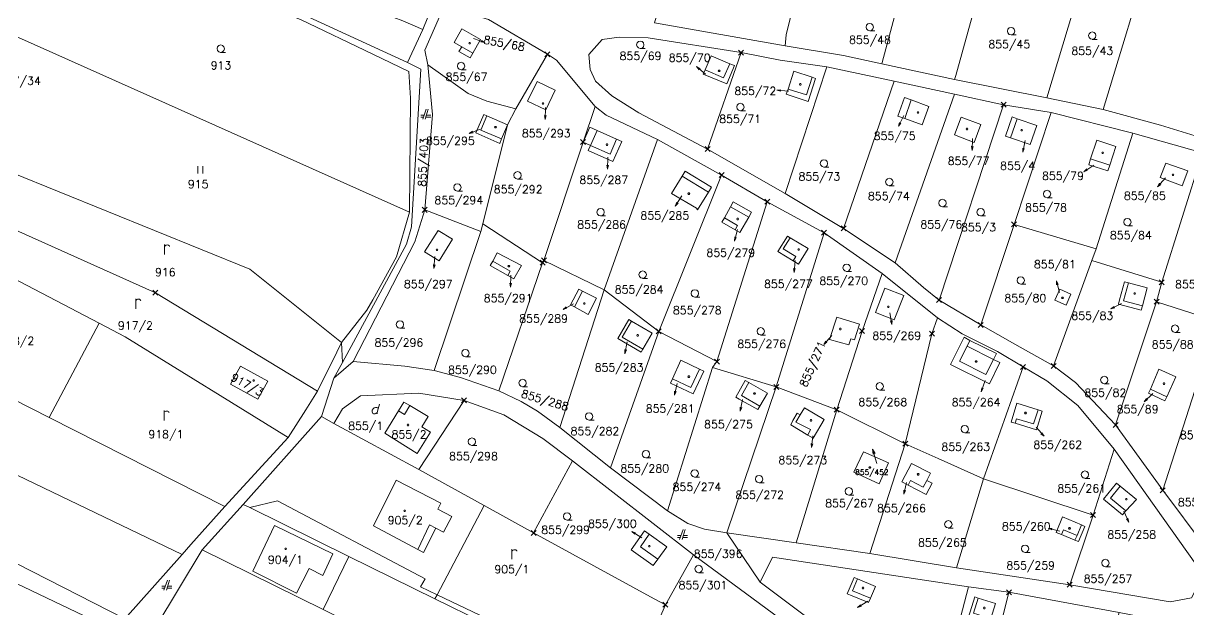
# Model space of a CAD drawing. Extents: x -443817 to 3, y -1171930 to -442383.
# Drawn here: x -442148.1 to -441915.1, y -1171602.3 to -1171485.1 of the extents above; entities that cross this region are included whole.
import ezdxf
from ezdxf.enums import TextEntityAlignment as Align

# ---------------------------------------------------------------- set-up
doc = ezdxf.new("R2010")
doc.units = 0
doc.header["$LTSCALE"] = 0.5
doc.header["$PDMODE"] = 3
doc.header["$PDSIZE"] = 0.5
doc.layers.add('KLADPAR', color=7, linetype='Continuous', lineweight=0)
doc.layers.add('ZAPPAR', color=7, linetype='Continuous', lineweight=0)
doc.styles.add('ROMANS', font='romans.shx', dxfattribs={"height": 0.2})

# ---------------------------------------------------------------- blocks, each defined once
blk = doc.blocks.new('$45')
at = {"color": 0, "flags": 128}
blk.add_lwpolyline([(0.09, 0.15), (0.18, 0), (0.09, -0.15), (-0.09, -0.15), (-0.18, 0), (-0.09, 0.15), (0.09, 0.15)], dxfattribs=at)
blk = doc.blocks.new('$489')
at = {"color": 0}
blk.add_line((-0.2, 2), (0, 3), dxfattribs=at)
at = {"color": 0, "flags": 128}
blk.add_lwpolyline([(0, 0), (0, 3), (0.2, 2)], dxfattribs=at)
blk = doc.blocks.new('$30')
at = {"color": 0, "flags": 128}
blk.add_lwpolyline([(0, 0), (-0.38, 0.1), (-0.65, 0.37), (-0.75, 0.74), (-0.65, 1.11), (-0.38, 1.38), (-0.01, 1.48), (0.36, 1.38), (0.63, 1.11), (0.73, 0.73), (0.63, 0.35), (0.36, 0.08), (-0.02, -0.02), (0.98, -0.02)], dxfattribs=at)
blk = doc.blocks.new('$431')
at = {"color": 0}
blk.add_line((0.63, 0.99), (0.9, 1.89), dxfattribs=at)
at = {"color": 0, "flags": 128}
blk.add_lwpolyline([(0.45, 0), (0.45, 0.27), (0.63, 0.99), (0.54, 1.17), (0.36, 1.26), (0.09, 1.26), (-0.18, 1.17), (-0.36, 0.99), (-0.54, 0.72), (-0.54, 0.36), (-0.45, 0.09), (-0.27, 0), (0, 0), (0.18, 0.09), (0.45, 0.27)], dxfattribs=at)
blk = doc.blocks.new('$432')
at = {"color": 0}
for p, q in [((-0.32, 0.8), (-1, 0.8)), ((-1, 0.4), (-0.46, 0.4)), ((0.1, 2), (-0.6, 0)), ((-0.1, 0), (0.5, 2)), ((0.02, 0.4), (1, 0.4)), ((1, 0.8), (0.14, 0.8))]:
    blk.add_line(p, q, dxfattribs=at)
blk = doc.blocks.new('$479')
at = {"color": 0, "flags": 128}
for points in [[(0, 0), (0, 1.27), (0, 2)], [(0, 1.6), (0.1, 1.73), (0.23, 1.84), (0.37, 1.89), (0.6, 1.9), (0.77, 1.87), (0.87, 1.8), (0.96, 1.7), (1, 1.6)]]:
    blk.add_lwpolyline(points, dxfattribs=at)
blk = doc.blocks.new('$32')
at = {"color": 0}
for p, q in [((-0.5, 1.5), (-0.5, 0)), ((0.5, 0), (0.5, 1.5))]:
    blk.add_line(p, q, dxfattribs=at)

msp = doc.modelspace()

# ---------------------------------------------------------------- linework, layer by layer
at = {"layer": 'KLADPAR', "color": 7, "linetype": 'Continuous', "flags": 128}
for points in [[(-442078.25, -1171491.2), (-442071.06, -1171494.67), (-442070.73, -1171500.01), (-442070.89, -1171522.83), (-442152.2, -1171486.49), (-442148.3, -1171476.79), (-442143.78, -1171464.35), (-442110.32, -1171477.34), (-442092.68, -1171484.26), (-442078.25, -1171491.2)], [(-442107.86, -1171470.82), (-442098.89, -1171475.13), (-442096.17, -1171468.47), (-442075.32, -1171476.71), (-442077.63, -1171482.57), (-442072.27, -1171484.58), (-442068.27, -1171486.3), (-442071.34, -1171492.92), (-442109.18, -1171475.44), (-442107.86, -1171470.82)], [(-441955.68, -1171473.77), (-441961.71, -1171495.47), (-441961.97, -1171496.3), (-441976.51, -1171493.15), (-441976.44, -1171492.88), (-441970.34, -1171470.24), (-441966.87, -1171470.02), (-441954.39, -1171469.04), (-441955.68, -1171473.77)], [(-441954.39, -1171469.04), (-441949.52, -1171468.88), (-441933.92, -1171468.08), (-441943.53, -1171499.95), (-441961.97, -1171496.3), (-441961.71, -1171495.47), (-441955.68, -1171473.77), (-441954.39, -1171469.04)], [(-441926.02, -1171469.08), (-441922.3, -1171469.55), (-441932.22, -1171502.31), (-441943.53, -1171499.95), (-441933.92, -1171468.08), (-441926.02, -1171469.08)], [(-441900.26, -1171474.88), (-441909.49, -1171508.89), (-441920.79, -1171505.4), (-441932.22, -1171502.31), (-441922.3, -1171469.55), (-441900.26, -1171474.88)], [(-441992.78, -1171475.9), (-441995.64, -1171487.37), (-441995.83, -1171489.56), (-442021.92, -1171484.97), (-442021.16, -1171482.24), (-442017.86, -1171470.43), (-441994.89, -1171475.48), (-441992.78, -1171475.9)], [(-441973.42, -1171470.44), (-441970.34, -1171470.24), (-441976.44, -1171492.88), (-441976.51, -1171493.15), (-441984.15, -1171491.49), (-441995.83, -1171489.56), (-441995.64, -1171487.37), (-441992.78, -1171475.9), (-441990.69, -1171476.32), (-441987.92, -1171471.2), (-441973.42, -1171470.44)], [(-442068.27, -1171486.3), (-442072.27, -1171484.58), (-442077.63, -1171482.57), (-442075.32, -1171476.71), (-442067.24, -1171479.86), (-442067.84, -1171482.72), (-442067.23, -1171483.8), (-442068.27, -1171486.3)], [(-442068.27, -1171486.3), (-442067.23, -1171483.8), (-442067.84, -1171482.72), (-442067.24, -1171479.86), (-442063.99, -1171481.64), (-442067.87, -1171490.41), (-442067.24, -1171493.37), (-442066.29, -1171503.27), (-442067.86, -1171522.34), (-442069.82, -1171528.74), (-442082.19, -1171552.68), (-442086.03, -1171556), (-442084.34, -1171552.88), (-442071.53, -1171529.19), (-442070.51, -1171525.76), (-442068.64, -1171494.21), (-442071.34, -1171492.92), (-442068.27, -1171486.3)], [(-442043.34, -1171491.25), (-442049.69, -1171502.17), (-442055.44, -1171500.64), (-442059.16, -1171499.06), (-442067.24, -1171493.37), (-442067.87, -1171490.41), (-442063.99, -1171481.64), (-442055.1, -1171484.32), (-442043.34, -1171491.25)], [(-442073.51, -1171531.73), (-442078.27, -1171540.3), (-442079.44, -1171542.38), (-442084.48, -1171548.84), (-442102.82, -1171534.2), (-442160.07, -1171511.01), (-442159.84, -1171510.3), (-442154.14, -1171492.55), (-442152.2, -1171486.49), (-442070.89, -1171522.83), (-442073.51, -1171531.73)], [(-442058.25, -1171490.99), (-442058.79, -1171491.96), (-442061.03, -1171490.7), (-442060.48, -1171489.74), (-442061.97, -1171488.9), (-442060.43, -1171486.19), (-442056.72, -1171488.27), (-442058.25, -1171490.99)], [(-442058.79, -1171491.96), (-442058.25, -1171490.99), (-442056.72, -1171488.27), (-442060.43, -1171486.19), (-442061.97, -1171488.9), (-442060.48, -1171489.74), (-442061.03, -1171490.7), (-442058.79, -1171491.96)], [(-442004.63, -1171490.91), (-442011.33, -1171510.21), (-442025.05, -1171502.95), (-442030.49, -1171499.54), (-442033.7, -1171496.62), (-442034.81, -1171494.3), (-442035.03, -1171491.3), (-442032.4, -1171488.31), (-442028.98, -1171487.82), (-442023.22, -1171487.99), (-442004.63, -1171490.91)], [(-442036.21, -1171508.79), (-442044.05, -1171532.45), (-442044.31, -1171532.92), (-442056.23, -1171525.15), (-442051.34, -1171505.38), (-442049.69, -1171502.17), (-442043.34, -1171491.25), (-442041.55, -1171492.43), (-442033.77, -1171501.71), (-442036.21, -1171508.79)], [(-442005.94, -1171493.51), (-442007.45, -1171497.16), (-442012.18, -1171495.2), (-442011.83, -1171494.35), (-442010.61, -1171491.58), (-442006.87, -1171493.13), (-442005.94, -1171493.51)], [(-442007.45, -1171497.16), (-442005.94, -1171493.51), (-442006.87, -1171493.13), (-442010.61, -1171491.58), (-442011.83, -1171494.35), (-442012.18, -1171495.2), (-442007.45, -1171497.16)], [(-442011.33, -1171510.21), (-442004.63, -1171490.91), (-441996.84, -1171492.41), (-441987.5, -1171493.78), (-441995.81, -1171519.06), (-442011.33, -1171510.21)], [(-442055.44, -1171500.64), (-442049.69, -1171502.17), (-442051.34, -1171505.38), (-442055.47, -1171503.56), (-442056.07, -1171503.3), (-442057.66, -1171506.97), (-442052.88, -1171509.05), (-442052.5, -1171508.17), (-442051.34, -1171505.38), (-442056.23, -1171525.15), (-442056.68, -1171526.64), (-442067.86, -1171522.34), (-442066.29, -1171503.27), (-442067.24, -1171493.37), (-442059.16, -1171499.06), (-442055.44, -1171500.64)], [(-441991.18, -1171500.66), (-441989.72, -1171496.07), (-441990.39, -1171495.85), (-441994.07, -1171494.63), (-441995.24, -1171498.19), (-441995.58, -1171499.25), (-441991.18, -1171500.66)], [(-441989.72, -1171496.07), (-441991.18, -1171500.66), (-441995.58, -1171499.25), (-441995.24, -1171498.19), (-441994.07, -1171494.63), (-441990.39, -1171495.85), (-441989.72, -1171496.07)], [(-441952.15, -1171501.34), (-441965.04, -1171540.39), (-441968.15, -1171537.84), (-441973.79, -1171532.91), (-441961.93, -1171499.25), (-441952.15, -1171501.34)], [(-441971.92, -1171504.09), (-441968.43, -1171505.34), (-441967.09, -1171501.69), (-441970.59, -1171500.36), (-441971.93, -1171499.88), (-441973.26, -1171503.62), (-441971.92, -1171504.09)], [(-441968.43, -1171505.34), (-441971.92, -1171504.09), (-441973.26, -1171503.62), (-441971.93, -1171499.88), (-441970.59, -1171500.36), (-441967.09, -1171501.69), (-441968.43, -1171505.34)], [(-442021.32, -1171508.25), (-442031.97, -1171538.31), (-442044.05, -1171532.45), (-442036.21, -1171508.79), (-442034.72, -1171509.46), (-442035.18, -1171510.49), (-442030.28, -1171512.69), (-442028.49, -1171508.69), (-442029.52, -1171508.23), (-442033.38, -1171506.48), (-442034.87, -1171505.81), (-442036.21, -1171508.79), (-442033.77, -1171501.71), (-442031.61, -1171503.42), (-442021.32, -1171508.25)], [(-441965.04, -1171540.39), (-441952.15, -1171501.34), (-441942.64, -1171502.86), (-441950.05, -1171525.27), (-441956.72, -1171545.36), (-441965.04, -1171540.39)], [(-442052.5, -1171508.17), (-442052.88, -1171509.05), (-442057.66, -1171506.97), (-442056.07, -1171503.3), (-442055.47, -1171503.56), (-442051.34, -1171505.38), (-442052.5, -1171508.17)], [(-441946.84, -1171509.31), (-441950.76, -1171507.94), (-441951.76, -1171507.59), (-441950.43, -1171503.77), (-441949.43, -1171504.12), (-441945.51, -1171505.48), (-441946.84, -1171509.31)], [(-441950.76, -1171507.94), (-441946.84, -1171509.31), (-441945.51, -1171505.48), (-441949.43, -1171504.12), (-441950.43, -1171503.77), (-441951.76, -1171507.59), (-441950.76, -1171507.94)], [(-442028.49, -1171508.69), (-442030.28, -1171512.69), (-442035.18, -1171510.49), (-442034.72, -1171509.46), (-442036.21, -1171508.79), (-442034.87, -1171505.81), (-442033.38, -1171506.48), (-442029.52, -1171508.23), (-442028.49, -1171508.69)], [(-441920.53, -1171536.81), (-441934.5, -1171532.45), (-441933.64, -1171530.11), (-441926.28, -1171506.99), (-441912.38, -1171510.96), (-441920.53, -1171536.81)], [(-441931.28, -1171514.54), (-441930.92, -1171513.39), (-441929.72, -1171509.67), (-441933.53, -1171508.44), (-441934.74, -1171512.17), (-441935.11, -1171513.32), (-441931.28, -1171514.54)], [(-441930.92, -1171513.39), (-441931.28, -1171514.54), (-441935.11, -1171513.32), (-441934.74, -1171512.17), (-441933.53, -1171508.44), (-441929.72, -1171509.67), (-441930.92, -1171513.39)], [(-442102.82, -1171534.2), (-442084.48, -1171548.84), (-442085.45, -1171550.82), (-442089.28, -1171558.62), (-442121.71, -1171538.91), (-442165.25, -1171519.4), (-442160.07, -1171511.01), (-442102.82, -1171534.2)], [(-441921.55, -1171540.73), (-441920.53, -1171536.81), (-441912.38, -1171510.96), (-441899.87, -1171515.96), (-441909.33, -1171544.65), (-441921.55, -1171540.73)], [(-442010.52, -1171517.84), (-442015.79, -1171514.61), (-442016.4, -1171515.6), (-442018.53, -1171519.06), (-442013.54, -1171522.03), (-442013.31, -1171522.32), (-442011.13, -1171518.83), (-442010.52, -1171517.84)], [(-442015.79, -1171514.61), (-442010.52, -1171517.84), (-442011.13, -1171518.83), (-442013.31, -1171522.32), (-442013.54, -1171522.03), (-442018.53, -1171519.06), (-442016.4, -1171515.6), (-442015.79, -1171514.61)], [(-442121.71, -1171538.91), (-442089.28, -1171558.62), (-442091.61, -1171562.29), (-442095.16, -1171567.88), (-442127.78, -1171547.73), (-442132.96, -1171544.99), (-442169.11, -1171526.17), (-442165.25, -1171519.4), (-442121.71, -1171538.91)], [(-441988.02, -1171526.92), (-441997.59, -1171557.73), (-442010.37, -1171553.84), (-442009.46, -1171552.67), (-441999.4, -1171520.71), (-441988.02, -1171526.92)], [(-442004.87, -1171526.89), (-442003.1, -1171523.81), (-442002.53, -1171522.81), (-442006.19, -1171520.73), (-442006.76, -1171521.73), (-442007.97, -1171523.97), (-442008.46, -1171524.83), (-442005.81, -1171526.35), (-442004.87, -1171526.89)], [(-442003.1, -1171523.81), (-442004.87, -1171526.89), (-442005.81, -1171526.35), (-442008.46, -1171524.83), (-442007.97, -1171523.97), (-442006.76, -1171521.73), (-442006.19, -1171520.73), (-442002.53, -1171522.81), (-442003.1, -1171523.81)], [(-442067.86, -1171522.34), (-442056.68, -1171526.64), (-442065.96, -1171554.43), (-442071.86, -1171553.61), (-442082.19, -1171552.68), (-442069.82, -1171528.74), (-442067.86, -1171522.34)], [(-442132.96, -1171544.99), (-442142.95, -1171563.83), (-442179.15, -1171545.47), (-442176.94, -1171540.14), (-442164.46, -1171547.79), (-442167.78, -1171539.32), (-442174.05, -1171533.17), (-442170.88, -1171525.24), (-442169.11, -1171526.17), (-442132.96, -1171544.99)], [(-442044.31, -1171532.92), (-442053.08, -1171558.49), (-442060.73, -1171555.84), (-442065.96, -1171554.43), (-442056.68, -1171526.64), (-442056.23, -1171525.15), (-442044.31, -1171532.92)], [(-441956.72, -1171545.36), (-441950.05, -1171525.27), (-441933.64, -1171530.11), (-441934.5, -1171532.45), (-441942.15, -1171553.55), (-441949.88, -1171549.19), (-441956.72, -1171545.36)], [(-441980.43, -1171546.59), (-441985.5, -1171562.29), (-441997.59, -1171557.73), (-441988.02, -1171526.92), (-441976.44, -1171535.1), (-441980.43, -1171546.59)], [(-441993.17, -1171533.17), (-441991.24, -1171530.09), (-441994.82, -1171527.94), (-441995.37, -1171527.6), (-441997.26, -1171530.65), (-441994.19, -1171532.54), (-441993.17, -1171533.17)], [(-441991.24, -1171530.09), (-441993.17, -1171533.17), (-441994.19, -1171532.54), (-441997.26, -1171530.65), (-441995.37, -1171527.6), (-441994.82, -1171527.94), (-441991.24, -1171530.09)], [(-442051.27, -1171535.47), (-442050.05, -1171536.16), (-442048.5, -1171533.49), (-442053.39, -1171530.94), (-442054.27, -1171532.62), (-442054.76, -1171533.49), (-442051.27, -1171535.47)], [(-442050.05, -1171536.16), (-442051.27, -1171535.47), (-442054.76, -1171533.49), (-442054.27, -1171532.62), (-442053.39, -1171530.94), (-442048.5, -1171533.49), (-442050.05, -1171536.16)], [(-442044.05, -1171532.45), (-442031.97, -1171538.31), (-442040.88, -1171565.87), (-442045.32, -1171562.56), (-442048.6, -1171560.65), (-442053.08, -1171558.49), (-442044.31, -1171532.92), (-442044.05, -1171532.45)], [(-441942.15, -1171553.55), (-441934.5, -1171532.45), (-441920.53, -1171536.81), (-441921.55, -1171540.73), (-441929.75, -1171565.35), (-441937.8, -1171556.85), (-441942.15, -1171553.55)], [(-441966.46, -1171547.12), (-441971.79, -1171569.11), (-441985.5, -1171562.29), (-441980.43, -1171546.59), (-441976.44, -1171535.1), (-441965.38, -1171543.91), (-441966.46, -1171547.12)], [(-441924.62, -1171542.38), (-441924.39, -1171541.5), (-441923.46, -1171537.94), (-441927.2, -1171536.94), (-441927.98, -1171536.74), (-441928.99, -1171540.3), (-441929.16, -1171541.17), (-441924.62, -1171542.38)], [(-441924.39, -1171541.5), (-441924.62, -1171542.38), (-441929.16, -1171541.17), (-441928.99, -1171540.3), (-441927.98, -1171536.74), (-441927.2, -1171536.94), (-441923.46, -1171537.94), (-441924.39, -1171541.5)], [(-442035.2, -1171543.27), (-442033.55, -1171539.98), (-442036.31, -1171538.59), (-442037.08, -1171538.19), (-442038.73, -1171541.36), (-442037.96, -1171541.76), (-442035.2, -1171543.27)], [(-442033.55, -1171539.98), (-442035.2, -1171543.27), (-442037.96, -1171541.76), (-442038.73, -1171541.36), (-442037.08, -1171538.19), (-442036.31, -1171538.59), (-442033.55, -1171539.98)], [(-441929.75, -1171565.35), (-441921.55, -1171540.73), (-441909.33, -1171544.65), (-441910.95, -1171549.33), (-441920.31, -1171578.41), (-441929.75, -1171565.35)], [(-442022.43, -1171547.02), (-442026.5, -1171544.61), (-442027.07, -1171544.28), (-442029.28, -1171548.05), (-442024.59, -1171550.79), (-442024.26, -1171550.22), (-442022.43, -1171547.02)], [(-442026.5, -1171544.61), (-442022.43, -1171547.02), (-442024.26, -1171550.22), (-442024.59, -1171550.79), (-442029.28, -1171548.05), (-442027.07, -1171544.28), (-442026.5, -1171544.61)], [(-441982.7, -1171548.12), (-441981.95, -1171548.35), (-441980.98, -1171545.21), (-441985.48, -1171543.82), (-441986.92, -1171548.24), (-441983.07, -1171549.34), (-441982.7, -1171548.12)], [(-441981.95, -1171548.35), (-441982.7, -1171548.12), (-441983.07, -1171549.34), (-441986.92, -1171548.24), (-441985.48, -1171543.82), (-441980.98, -1171545.21), (-441981.95, -1171548.35)], [(-441948.26, -1171553.73), (-441956.13, -1171576.09), (-441965.22, -1171572.04), (-441971.79, -1171569.11), (-441966.46, -1171547.12), (-441965.38, -1171543.91), (-441960.41, -1171547.1), (-441953.34, -1171550.65), (-441948.26, -1171553.73)], [(-442132.96, -1171544.99), (-442127.78, -1171547.73), (-442095.16, -1171567.88), (-442107.82, -1171581.65), (-442142.95, -1171563.83), (-442132.96, -1171544.99)], [(-442116.38, -1171591.27), (-442114.61, -1171589.25), (-442107.82, -1171581.65), (-442095.16, -1171567.88), (-442091.61, -1171562.29), (-442089.28, -1171558.62), (-442085.45, -1171550.82), (-442084.48, -1171548.84), (-442084.34, -1171552.88), (-442086.03, -1171556), (-442088.51, -1171563.67), (-442104.19, -1171581.21), (-442112.36, -1171590.29), (-442121.66, -1171605.7), (-442127.8, -1171604.1), (-442116.38, -1171591.27)], [(-442009.46, -1171552.67), (-442010.37, -1171553.84), (-442019.32, -1171582.54), (-442030.76, -1171573.93), (-442021.07, -1171546.63), (-442009.46, -1171552.67)], [(-441952.89, -1171552.87), (-441954.15, -1171552.25), (-441953.57, -1171551.09), (-441958.86, -1171548.43), (-441960.01, -1171547.81), (-441962.77, -1171553.25), (-441954.98, -1171557.1), (-441952.89, -1171552.87)], [(-441954.15, -1171552.25), (-441952.89, -1171552.87), (-441954.98, -1171557.1), (-441962.77, -1171553.25), (-441960.01, -1171547.81), (-441958.86, -1171548.43), (-441953.57, -1171551.09), (-441954.15, -1171552.25)], [(-441920.31, -1171578.41), (-441910.95, -1171549.33), (-441900.03, -1171552.85), (-441901.26, -1171556.92), (-441911.86, -1171589.73), (-441920.31, -1171578.41)], [(-442012.08, -1171554.62), (-442012.94, -1171554.22), (-442016.64, -1171552.42), (-442018.32, -1171556.09), (-442018.73, -1171556.96), (-442014.18, -1171559.09), (-442012.08, -1171554.62)], [(-442012.94, -1171554.22), (-442012.08, -1171554.62), (-442014.18, -1171559.09), (-442018.73, -1171556.96), (-442018.32, -1171556.09), (-442016.64, -1171552.42), (-442012.94, -1171554.22)], [(-441997.59, -1171557.73), (-442007.49, -1171586.93), (-442011.97, -1171586.17), (-442015.3, -1171585.02), (-442019.32, -1171582.54), (-442010.37, -1171553.84), (-441997.59, -1171557.73)], [(-441934.26, -1171583.36), (-441956.13, -1171576.09), (-441948.26, -1171553.73), (-441943.5, -1171556.51), (-441937.28, -1171561.45), (-441930.05, -1171570.17), (-441934.26, -1171583.36)], [(-441919.88, -1171560.52), (-441919.51, -1171559.71), (-441917.73, -1171555.72), (-441921.1, -1171554.22), (-441922.78, -1171558.19), (-441923.15, -1171559), (-441919.88, -1171560.52)], [(-441919.51, -1171559.71), (-441919.88, -1171560.52), (-441923.15, -1171559), (-441922.78, -1171558.19), (-441921.1, -1171554.22), (-441917.73, -1171555.72), (-441919.51, -1171559.71)], [(-442001.28, -1171562.25), (-442000.88, -1171561.56), (-441999.32, -1171559.01), (-442003.08, -1171556.85), (-442003.78, -1171556.45), (-442005.69, -1171559.78), (-442004.99, -1171560.18), (-442001.28, -1171562.25)], [(-442000.88, -1171561.56), (-442001.28, -1171562.25), (-442004.99, -1171560.18), (-442005.69, -1171559.78), (-442003.78, -1171556.45), (-442003.08, -1171556.85), (-441999.32, -1171559.01), (-442000.88, -1171561.56)], [(-442060.01, -1171560.43), (-442069.04, -1171574.25), (-442086.02, -1171565.02), (-442084.31, -1171562.13), (-442080.71, -1171559.5), (-442069.08, -1171559.02), (-442060.01, -1171560.43)], [(-442069.04, -1171574.25), (-442060.01, -1171560.43), (-442052.03, -1171563.32), (-442044.24, -1171568.02), (-442038.35, -1171572.5), (-442046.1, -1171586.93), (-442056.02, -1171581.44), (-442069.04, -1171574.25)], [(-442070.82, -1171561.48), (-442067.21, -1171563.65), (-442068.47, -1171565.69), (-442066.72, -1171566.78), (-442069.35, -1171571.03), (-442075.87, -1171567), (-442073.12, -1171562.55), (-442072.02, -1171560.76), (-442070.82, -1171561.48)], [(-442067.21, -1171563.65), (-442070.82, -1171561.48), (-442072.02, -1171560.76), (-442073.12, -1171562.55), (-442075.87, -1171567), (-442069.35, -1171571.03), (-442066.72, -1171566.78), (-442068.47, -1171565.69), (-442067.21, -1171563.65)], [(-441991.31, -1171567.37), (-441990.24, -1171568.01), (-441987.99, -1171564.28), (-441991.95, -1171561.89), (-441992.82, -1171563.32), (-441993.38, -1171562.98), (-441994.27, -1171564.45), (-441994.66, -1171565.34), (-441991.31, -1171567.37)], [(-441990.24, -1171568.01), (-441991.31, -1171567.37), (-441994.66, -1171565.34), (-441994.27, -1171564.45), (-441993.38, -1171562.98), (-441992.82, -1171563.32), (-441991.95, -1171561.89), (-441987.99, -1171564.28), (-441990.24, -1171568.01)], [(-441945.57, -1171566.31), (-441944.41, -1171562.56), (-441945.26, -1171562.29), (-441949.51, -1171560.97), (-441950.61, -1171564.76), (-441949.84, -1171564.98), (-441945.57, -1171566.31)], [(-441944.41, -1171562.56), (-441945.57, -1171566.31), (-441949.84, -1171564.98), (-441950.61, -1171564.76), (-441949.51, -1171560.97), (-441945.26, -1171562.29), (-441944.41, -1171562.56)], [(-442056.02, -1171581.44), (-442065.38, -1171599.31), (-442065.83, -1171600.07), (-442083.04, -1171591.61), (-442102.84, -1171581.87), (-442104.19, -1171581.21), (-442088.51, -1171563.67), (-442086.02, -1171565.02), (-442069.04, -1171574.25), (-442056.02, -1171581.44)], [(-441971.79, -1171569.11), (-441965.22, -1171572.04), (-441956.13, -1171576.09), (-441961.55, -1171593.91), (-441978.87, -1171591.05), (-441971.79, -1171569.11)], [(-441938.92, -1171597.28), (-441934.26, -1171583.36), (-441930.05, -1171570.17), (-441913.74, -1171593.18), (-441912.73, -1171596.25), (-441914.57, -1171599.92), (-441918.86, -1171600.71), (-441938.92, -1171597.28)], [(-442046.1, -1171586.93), (-442038.35, -1171572.5), (-442014.13, -1171591.32), (-442019.75, -1171601.28), (-442021.99, -1171600.07), (-442046.1, -1171586.93)], [(-441966.42, -1171576.99), (-441967.5, -1171576.42), (-441966.76, -1171575), (-441970.54, -1171573.02), (-441972.47, -1171576.71), (-441971.22, -1171577.35), (-441967.6, -1171579.24), (-441966.42, -1171576.99)], [(-441967.5, -1171576.42), (-441966.42, -1171576.99), (-441967.6, -1171579.24), (-441971.22, -1171577.35), (-441972.47, -1171576.71), (-441970.54, -1171573.02), (-441966.76, -1171575), (-441967.5, -1171576.42)], [(-441927.71, -1171582.49), (-441928.35, -1171583.28), (-441932.15, -1171580.17), (-441929.55, -1171577), (-441928.85, -1171577.57), (-441925.56, -1171580.23), (-441927.71, -1171582.49)], [(-441928.35, -1171583.28), (-441927.71, -1171582.49), (-441925.56, -1171580.23), (-441928.85, -1171577.57), (-441929.55, -1171577), (-441932.15, -1171580.17), (-441928.35, -1171583.28)], [(-442088.17, -1171602.23), (-442112.36, -1171590.29), (-442104.19, -1171581.21), (-442102.84, -1171581.87), (-442083.04, -1171591.61), (-442088.17, -1171602.23)], [(-442046.1, -1171586.93), (-442021.99, -1171600.07), (-442019.75, -1171601.28), (-442021.4, -1171605.12), (-442027.31, -1171615.62), (-442027.75, -1171616.39), (-442028.09, -1171617.01), (-442028.99, -1171618.64), (-442046.76, -1171609.45), (-442065.83, -1171600.07), (-442065.38, -1171599.31), (-442056.02, -1171581.44), (-442046.1, -1171586.93)], [(-441937.15, -1171588.66), (-441935.88, -1171585.64), (-441936.57, -1171585.34), (-441940.38, -1171583.74), (-441941.64, -1171586.82), (-441940.58, -1171587.26), (-441937.89, -1171588.35), (-441937.15, -1171588.66)], [(-441935.88, -1171585.64), (-441937.15, -1171588.66), (-441937.89, -1171588.35), (-441940.58, -1171587.26), (-441941.64, -1171586.82), (-441940.38, -1171583.74), (-441936.57, -1171585.34), (-441935.88, -1171585.64)], [(-442021.3, -1171592.14), (-442019.5, -1171589.68), (-442022.97, -1171587.17), (-442023.91, -1171586.51), (-442026.61, -1171590.33), (-442022.22, -1171593.44), (-442021.3, -1171592.14)], [(-442019.5, -1171589.68), (-442021.3, -1171592.14), (-442022.22, -1171593.44), (-442026.61, -1171590.33), (-442023.91, -1171586.51), (-442022.97, -1171587.17), (-442019.5, -1171589.68)], [(-442059.95, -1171635.95), (-442083.72, -1171624.08), (-442121.66, -1171605.7), (-442112.36, -1171590.29), (-442088.17, -1171602.23), (-442052.5, -1171619.79), (-442059.95, -1171635.95)], [(-442046.76, -1171609.45), (-442052.5, -1171619.79), (-442088.17, -1171602.23), (-442083.04, -1171591.61), (-442065.83, -1171600.07), (-442046.76, -1171609.45)], [(-442019.75, -1171601.28), (-442014.13, -1171591.32), (-441987.76, -1171610.78), (-441992.93, -1171619.73), (-442021.4, -1171605.12), (-442019.75, -1171601.28)], [(-441965.56, -1171622.25), (-441965.79, -1171622.99), (-442000.8, -1171596.8), (-441998.32, -1171591.76), (-441959.19, -1171597.73), (-441965.56, -1171622.25)], [(-441978.75, -1171599.94), (-441977.78, -1171597.61), (-441981.33, -1171596.13), (-441982.02, -1171595.83), (-441983.43, -1171599.09), (-441982.74, -1171599.39), (-441979.13, -1171600.85), (-441978.75, -1171599.94)], [(-441977.78, -1171597.61), (-441978.75, -1171599.94), (-441979.13, -1171600.85), (-441982.74, -1171599.39), (-441983.43, -1171599.09), (-441982.02, -1171595.83), (-441981.33, -1171596.13), (-441977.78, -1171597.61)], [(-441951.07, -1171598.8), (-441955.01, -1171614.64), (-441959.07, -1171627.97), (-441965.79, -1171622.99), (-441965.56, -1171622.25), (-441959.19, -1171597.73), (-441951.07, -1171598.8)], [(-441955.02, -1171605.07), (-441954.69, -1171604.01), (-441953.76, -1171601.03), (-441957.25, -1171599.94), (-441957.92, -1171599.73), (-441959.18, -1171603.77), (-441955.02, -1171605.07)], [(-441954.69, -1171604.01), (-441955.02, -1171605.07), (-441959.18, -1171603.77), (-441957.92, -1171599.73), (-441957.25, -1171599.94), (-441953.76, -1171601.03), (-441954.69, -1171604.01)]]:
    msp.add_lwpolyline(points, close=True, dxfattribs=at)
for points in [[(-442109.18, -1171475.44), (-442071.34, -1171492.92), (-442071.34, -1171492.92), (-442068.64, -1171494.21), (-442070.51, -1171525.76), (-442071.53, -1171529.19), (-442084.34, -1171552.88), (-442084.48, -1171548.84), (-442079.44, -1171542.38), (-442078.27, -1171540.3), (-442073.51, -1171531.73), (-442070.89, -1171522.83), (-442070.73, -1171500.01), (-442071.06, -1171494.67), (-442078.25, -1171491.2), (-442092.68, -1171484.26)], [(-441913.74, -1171593.18), (-441930.05, -1171570.17), (-441937.28, -1171561.45), (-441943.5, -1171556.51), (-441948.26, -1171553.73), (-441953.34, -1171550.65), (-441960.41, -1171547.1), (-441965.38, -1171543.91), (-441976.44, -1171535.1), (-441988.02, -1171526.92), (-441999.4, -1171520.71), (-442008.52, -1171515.4), (-442021.32, -1171508.25), (-442031.61, -1171503.42), (-442033.77, -1171501.71), (-442041.55, -1171492.43), (-442043.34, -1171491.25), (-442055.1, -1171484.32)], [(-442021.92, -1171484.97), (-441995.83, -1171489.56), (-441984.15, -1171491.49), (-441976.51, -1171493.15), (-441961.97, -1171496.3), (-441943.53, -1171499.95), (-441932.22, -1171502.31), (-441920.79, -1171505.4), (-441909.49, -1171508.89)], [(-441912.38, -1171510.96), (-441926.28, -1171506.99), (-441942.64, -1171502.86), (-441952.15, -1171501.34), (-441961.93, -1171499.25), (-441974.01, -1171496.64), (-441987.5, -1171493.78), (-441996.84, -1171492.41), (-442004.63, -1171490.91), (-442023.22, -1171487.99), (-442028.98, -1171487.82), (-442032.4, -1171488.31), (-442035.03, -1171491.3), (-442034.81, -1171494.3), (-442033.7, -1171496.62), (-442030.49, -1171499.54), (-442025.05, -1171502.95), (-442011.33, -1171510.21), (-441995.81, -1171519.06), (-441984.12, -1171526.07), (-441973.79, -1171532.91), (-441968.15, -1171537.84), (-441965.04, -1171540.39), (-441956.72, -1171545.36), (-441949.88, -1171549.19), (-441942.15, -1171553.55), (-441937.8, -1171556.85), (-441929.75, -1171565.35), (-441920.31, -1171578.41), (-441911.86, -1171589.73)], [(-442179.15, -1171545.47), (-442142.95, -1171563.83), (-442107.82, -1171581.65), (-442114.61, -1171589.25), (-442116.38, -1171591.27), (-442127.8, -1171604.1), (-442174.22, -1171580.42)], [(-441987.76, -1171610.78), (-442014.13, -1171591.32), (-442038.35, -1171572.5), (-442044.24, -1171568.02), (-442052.03, -1171563.32), (-442060.01, -1171560.43), (-442069.08, -1171559.02), (-442080.71, -1171559.5), (-442084.31, -1171562.13), (-442086.02, -1171565.02), (-442088.51, -1171563.67), (-442086.03, -1171556), (-442082.19, -1171552.68), (-442071.86, -1171553.61), (-442065.96, -1171554.43), (-442060.73, -1171555.84), (-442053.08, -1171558.49), (-442048.6, -1171560.65), (-442045.32, -1171562.56), (-442040.88, -1171565.87), (-442030.76, -1171573.93), (-442019.32, -1171582.54), (-442015.3, -1171585.02), (-442011.97, -1171586.17), (-442007.49, -1171586.93), (-442000.8, -1171596.8), (-442000.8, -1171596.8), (-441965.79, -1171622.99)], [(-442174.22, -1171580.42), (-442127.8, -1171604.1), (-442121.66, -1171605.7), (-442083.72, -1171624.08), (-442059.95, -1171635.95), (-442040.84, -1171645.5), (-441988.22, -1171670.26), (-441966.54, -1171679.4), (-441955.99, -1171684.78), (-441952.46, -1171686.14), (-441940.94, -1171690.58), (-441926.49, -1171695.3), (-441924.85, -1171696.03), (-441884.01, -1171717.09)], [(-441913.62, -1171605.86), (-441929.06, -1171602.81), (-441951.07, -1171598.8), (-441959.19, -1171597.73), (-441998.32, -1171591.76), (-442000.8, -1171596.8), (-442007.49, -1171586.93), (-441993.62, -1171588.9), (-441978.87, -1171591.05), (-441961.55, -1171593.91), (-441938.92, -1171597.28), (-441918.86, -1171600.71), (-441914.57, -1171599.92)]]:
    msp.add_lwpolyline(points, dxfattribs=at)
at = {"layer": 'KLADPAR', "color": 7, "linetype": 'Continuous'}
for p in [(-442004.63, -1171490.91), (-442043.34, -1171491.25), (-441952.15, -1171501.34), (-442036.21, -1171508.79), (-442011.33, -1171510.21), (-442008.52, -1171515.4), (-441999.4, -1171520.71), (-442067.86, -1171522.34), (-441984.12, -1171526.07), (-441950.05, -1171525.27), (-441988.02, -1171526.92), (-442044.31, -1171532.92), (-442044.05, -1171532.45), (-441920.53, -1171536.81), (-442121.71, -1171538.91), (-441965.04, -1171540.39), (-441921.55, -1171540.73), (-442021.07, -1171546.63), (-441980.43, -1171546.59), (-441966.46, -1171547.12), (-441956.72, -1171545.36), (-442009.46, -1171552.67), (-441948.26, -1171553.73), (-441942.15, -1171553.55), (-441997.59, -1171557.73), (-442060.01, -1171560.43), (-441985.5, -1171562.29), (-441929.75, -1171565.35), (-441971.79, -1171569.11), (-441971.79, -1171569.11), (-441920.31, -1171578.41), (-441934.26, -1171583.36), (-441934.26, -1171583.36), (-442046.1, -1171586.93), (-441938.92, -1171597.28), (-441951.07, -1171598.8), (-442019.75, -1171601.28)]:
    msp.add_point(p, dxfattribs=at)
for points in [[(-441995.81, -1171519.06), (-441987.5, -1171493.78), (-441974.01, -1171496.64), (-441984.12, -1171526.07)], [(-442047.31, -1171500.59), (-442043.67, -1171502.34), (-442041.8, -1171498.43), (-442045.4, -1171496.71)], [(-442043.67, -1171502.34), (-442047.31, -1171500.59), (-442045.4, -1171496.71), (-442041.8, -1171498.43)], [(-441984.12, -1171526.07), (-441974.01, -1171496.64), (-441961.93, -1171499.25), (-441973.79, -1171532.91)], [(-441961.97, -1171507.38), (-441958.03, -1171508.87), (-441956.67, -1171505.31), (-441960.61, -1171503.81)], [(-441958.03, -1171508.87), (-441961.97, -1171507.38), (-441960.61, -1171503.81), (-441956.67, -1171505.31)], [(-441950.05, -1171525.27), (-441942.64, -1171502.86), (-441926.28, -1171506.99), (-441933.64, -1171530.11)], [(-442008.52, -1171515.4), (-442021.07, -1171546.63), (-442031.97, -1171538.31), (-442021.32, -1171508.25)], [(-441920.82, -1171515.9), (-441916.42, -1171517.56), (-441915.28, -1171514.52), (-441919.72, -1171512.98)], [(-441916.42, -1171517.56), (-441920.82, -1171515.9), (-441919.72, -1171512.98), (-441915.28, -1171514.52)], [(-441999.4, -1171520.71), (-442009.46, -1171552.67), (-442021.07, -1171546.63), (-442008.52, -1171515.4)], [(-442064.99, -1171532.56), (-442062.3, -1171528.21), (-442065.19, -1171526.47), (-442067.91, -1171530.76)], [(-442062.3, -1171528.21), (-442064.99, -1171532.56), (-442067.91, -1171530.76), (-442065.19, -1171526.47)], [(-442021.07, -1171546.63), (-442030.76, -1171573.93), (-442040.88, -1171565.87), (-442031.97, -1171538.31)], [(-441977.76, -1171542.89), (-441973.99, -1171544.33), (-441972.12, -1171539.44), (-441975.89, -1171538)], [(-441973.99, -1171544.33), (-441977.76, -1171542.89), (-441975.89, -1171538), (-441972.12, -1171539.44)], [(-441941.87, -1171540.41), (-441939.65, -1171541.38), (-441938.68, -1171539.17), (-441940.9, -1171538.2)], [(-441939.65, -1171541.38), (-441941.87, -1171540.41), (-441940.9, -1171538.2), (-441938.68, -1171539.17)], [(-442106.71, -1171557.16), (-442101.26, -1171560.18), (-442099.27, -1171556.59), (-442104.7, -1171553.59)], [(-442101.26, -1171560.18), (-442106.71, -1171557.16), (-442104.7, -1171553.59), (-442099.27, -1171556.59)], [(-441985.5, -1171562.29), (-441993.62, -1171588.9), (-442007.49, -1171586.93), (-441997.59, -1171557.73)], [(-441971.79, -1171569.11), (-441978.87, -1171591.05), (-441993.62, -1171588.9), (-441985.5, -1171562.29)], [(-441980.16, -1171570.69), (-441975.13, -1171572.91), (-441977.05, -1171577.1), (-441982.05, -1171574.81)], [(-441975.13, -1171572.91), (-441980.16, -1171570.69), (-441982.05, -1171574.81), (-441977.05, -1171577.1)], [(-441934.26, -1171583.36), (-441938.92, -1171597.28), (-441961.55, -1171593.91), (-441956.13, -1171576.09)], [(-441929.06, -1171602.81), (-441934.24, -1171623.25), (-441955.01, -1171614.64), (-441951.07, -1171598.8)]]:
    msp.add_3dface(points, dxfattribs=at)
at = {"layer": 'ZAPPAR', "color": 7, "linetype": 'Continuous'}
for p, q in [((-442060.48, -1171489.74), (-442058.25, -1171490.99)), ((-441970.59, -1171500.36), (-441971.92, -1171504.09)), ((-441949.43, -1171504.12), (-441950.76, -1171507.94)), ((-441934.74, -1171512.17), (-441930.92, -1171513.39)), ((-442016.4, -1171515.6), (-442011.13, -1171518.83)), ((-442006.76, -1171521.73), (-442003.1, -1171523.81)), ((-442037.96, -1171541.76), (-442036.31, -1171538.59)), ((-441958.86, -1171548.43), (-441959.44, -1171549.59)), ((-441922.78, -1171558.19), (-441919.51, -1171559.71)), ((-442065.38, -1171599.31), (-442028.09, -1171617.01))]:
    msp.add_line(p, q, dxfattribs=at)
at = {"layer": 'ZAPPAR', "color": 7, "linetype": 'Continuous', "flags": 128}
for points in [[(-442011.83, -1171494.35), (-442008.13, -1171495.98), (-442006.87, -1171493.13)], [(-441990.39, -1171495.85), (-441991.55, -1171499.34), (-441995.24, -1171498.19)], [(-442357.66, -1171499.96), (-442309.31, -1171509.29), (-442276.26, -1171519.76), (-442226.29, -1171541.43), (-442219.02, -1171544.07), (-442215.24, -1171545.45), (-442209.07, -1171547.7), (-442185.75, -1171557.89), (-442116.38, -1171591.27)], [(-442055.47, -1171503.56), (-442056.67, -1171506.43), (-442052.5, -1171508.17)], [(-442033.38, -1171506.48), (-442034.72, -1171509.46), (-442030.83, -1171511.2), (-442029.52, -1171508.23)], [(-442007.97, -1171523.97), (-442005.32, -1171525.49), (-442005.81, -1171526.35)], [(-441994.82, -1171527.94), (-441996.18, -1171530.14), (-441993.67, -1171531.69), (-441994.19, -1171532.54)], [(-442054.27, -1171532.62), (-442050.78, -1171534.6), (-442051.27, -1171535.47)], [(-441927.2, -1171536.94), (-441928.15, -1171540.52), (-441924.39, -1171541.5)], [(-442026.5, -1171544.61), (-442028.38, -1171547.78), (-442024.26, -1171550.22)], [(-442018.32, -1171556.09), (-442014.7, -1171557.83), (-442012.94, -1171554.22)], [(-442003.08, -1171556.85), (-442004.57, -1171559.43), (-442000.88, -1171561.56)], [(-442073.12, -1171562.55), (-442071.93, -1171563.28), (-442070.82, -1171561.48)], [(-441945.26, -1171562.29), (-441946.14, -1171565.12), (-441949.59, -1171564.12), (-441949.84, -1171564.98)], [(-441991.31, -1171567.37), (-441990.74, -1171566.23), (-441993.66, -1171564.77), (-441992.82, -1171563.32)], [(-442073.55, -1171576.37), (-442078.1, -1171585.53), (-442069.27, -1171590.22)], [(-442065.64, -1171585.98), (-442064.1, -1171586.8), (-442062.45, -1171583.64), (-442065.22, -1171582.17), (-442064.68, -1171581), (-442073.55, -1171576.37)], [(-441971.22, -1171577.35), (-441970.75, -1171576.45), (-441968.2, -1171577.76), (-441967.5, -1171576.42)], [(-441928.85, -1171577.57), (-441930.8, -1171579.96), (-441927.71, -1171582.49)], [(-442065.38, -1171599.31), (-442068.73, -1171597.72), (-442067.8, -1171596.13), (-442097.33, -1171580.52), (-442102.84, -1171581.87)], [(-442175.21, -1171584.78), (-441979.24, -1171678.4), (-441931.3, -1171701.52), (-441885.82, -1171720.05), (-441794.68, -1171746.1), (-441766.41, -1171755.77), (-441566.85, -1171802.15), (-441525.63, -1171832.72), (-441492.3, -1171854.65), (-441461.05, -1171868.23), (-441405.12, -1171884.54), (-441390.43, -1171886.5), (-441375.04, -1171884.85), (-441362.59, -1171882.24), (-441350.78, -1171877.34), (-441312.74, -1171856.22), (-441294.12, -1171847.63)], [(-442065.64, -1171585.98), (-442066.89, -1171585.29), (-442069.27, -1171590.22)], [(-442069.27, -1171590.22), (-442068.11, -1171590.84), (-442065.64, -1171585.98)], [(-441937.89, -1171588.35), (-441937.45, -1171587.46), (-441936.57, -1171585.34)], [(-442022.97, -1171587.17), (-442024.76, -1171589.69), (-442021.3, -1171592.14)], [(-441940.58, -1171587.26), (-441940.18, -1171586.32), (-441937.45, -1171587.46)], [(-441981.33, -1171596.13), (-441982.34, -1171598.47), (-441978.75, -1171599.94)], [(-441957.25, -1171599.94), (-441958.13, -1171602.99), (-441954.69, -1171604.01)]]:
    msp.add_lwpolyline(points, dxfattribs=at)
msp.add_lwpolyline([(-442097.92, -1171585.44), (-442102.27, -1171594.59), (-442093.5, -1171598.99), (-442090.99, -1171594.03), (-442088.27, -1171595.42), (-442086.24, -1171591.11), (-442097.92, -1171585.44)], close=True, dxfattribs=at)
at = {"layer": 'ZAPPAR', "color": 7, "linetype": 'Continuous'}
msp.add_3dface([(-441959.44, -1171549.59), (-441960.96, -1171552.61), (-441955.67, -1171555.27), (-441954.15, -1171552.25)], dxfattribs=at)

# ---------------------------------------------------------------- block references
at = {"layer": 'KLADPAR', "color": 7, "linetype": 'Continuous'}
for name, p in [('$30', (-441978.89, -1171486.54)), ('$30', (-441950.63, -1171487.36)), ('$30', (-441934.4, -1171488.25)), ('$30', (-442108.65, -1171490.86)), ('$45', (-442058.88, -1171489.01)), ('$30', (-442024.77, -1171490.08)), ('$30', (-442060.59, -1171494.33)), ('$45', (-442009, -1171494.56)), ('$45', (-441992.78, -1171497.24)), ('$432', (-442067.66, -1171504.19)), ('$45', (-442044.22, -1171501.08)), ('$30', (-442004.75, -1171502.52)), ('$45', (-441969.27, -1171502.9)), ('$45', (-442053.72, -1171505.81)), ('$45', (-441959.47, -1171506.19)), ('$45', (-441948.53, -1171506.43)), ('$45', (-442031.45, -1171509.31)), ('$45', (-441932.35, -1171510.95)), ('$32', (-442112.76, -1171515.09)), ('$30', (-441988.06, -1171513.8)), ('$30', (-442049.31, -1171516.18)), ('$30', (-441974.98, -1171517.5)), ('$45', (-441918.26, -1171515.35)), ('$30', (-442061.33, -1171518.59)), ('$30', (-441943.43, -1171519.9)), ('$45', (-442015.08, -1171519.1)), ('$30', (-441964.35, -1171521.72)), ('$30', (-442032.71, -1171523.55)), ('$30', (-441956.71, -1171523.55)), ('$45', (-442005.29, -1171524.18)), ('$30', (-441927.38, -1171525.52)), ('$479', (-442119.87, -1171531.26)), ('$45', (-442065.4, -1171530.33)), ('$45', (-441993.12, -1171530.26)), ('$45', (-442051.05, -1171533.61)), ('$30', (-442024.29, -1171536.02)), ('$30', (-441983.5, -1171534.65)), ('$30', (-441948.7, -1171537.18)), ('$30', (-442013.86, -1171539.78)), ('$45', (-441925.95, -1171539.07)), ('$479', (-442125.65, -1171542.1)), ('$45', (-442035.96, -1171541.06)), ('$45', (-441975.2, -1171541.72)), ('$45', (-441940.36, -1171539.94)), ('$30', (-442072.83, -1171546)), ('$30', (-442000.69, -1171547.35)), ('$45', (-441984.77, -1171546.15)), ('$30', (-441917.85, -1171546.84)), ('$45', (-442025.28, -1171547.43)), ('$30', (-442059.73, -1171551.72)), ('$45', (-441957.62, -1171552.67)), ('$45', (-442015.06, -1171555.7)), ('$30', (-441932, -1171557.09)), ('$45', (-442102.08, -1171556.44)), ('$30', (-442048.3, -1171557.69)), ('$30', (-441976.89, -1171558.36)), ('$45', (-441920.09, -1171557.1)), ('$45', (-442001.94, -1171559.07)), ('$479', (-442119.97, -1171564.48)), ('$431', (-442077.81, -1171563.11)), ('$30', (-442035, -1171564.38)), ('$45', (-441947.76, -1171562.96)), ('$45', (-442071.22, -1171565.34)), ('$45', (-441990.63, -1171564.42)), ('$30', (-441959.9, -1171566.91)), ('$30', (-442058.44, -1171569.42)), ('$30', (-442023.65, -1171571.92)), ('$30', (-442013.89, -1171575.76)), ('$45', (-441978.88, -1171573.84)), ('$30', (-441935.87, -1171576)), ('$30', (-442001.02, -1171576.9)), ('$45', (-441969.23, -1171575.2)), ('$30', (-441983.07, -1171579.35)), ('$45', (-441927.61, -1171580.17)), ('$45', (-442071.87, -1171582.5)), ('$30', (-442039.4, -1171584.37)), ('$30', (-441963.18, -1171585.94)), ('$45', (-441938.97, -1171586.02)), ('$432', (-442016.31, -1171588.24)), ('$45', (-442095.66, -1171590.11)), ('$479', (-442050.44, -1171592.18)), ('$45', (-442022.97, -1171589.57)), ('$30', (-441947.83, -1171590.82)), ('$30', (-441931.77, -1171593.67)), ('$30', (-442013.1, -1171594.87)), ('$432', (-442119.41, -1171598.35)), ('$45', (-441980.25, -1171597.94)), ('$45', (-441955.99, -1171601.94))]:
    msp.add_blockref(name, p, dxfattribs=at)
for p, xscale, yscale, rotation in [((-442058.1, -1171488.09), 0.8, 0.8, 250.49716), ((-442011.71, -1171495.24), 0.8000000000000002, 0.8000000000000002, 49.49782400000002), ((-441995.1, -1171498.65), 0.7999999999999999, 0.7999999999999999, 83.99561100000001), ((-442043.71, -1171501.9), 0.8, 0.8, 178.476354), ((-441972.12, -1171503.48), 0.8, 0.8, 154.532443), ((-442056.76, -1171506.21), 0.8, 0.8, 110.976196), ((-441958.33, -1171508.05), 0.8, 0.8, 177.049691), ((-441947.83, -1171508.49), 0.8, 0.8, 168.048526), ((-442031.24, -1171511.8), 0.8, 0.8, 178.476354), ((-441934.1, -1171513.43), 0.8, 0.8, 123.014043), ((-441919.75, -1171515.96), 0.8, 0.8, 137.968237), ((-442016.49, -1171519.57), 0.8, 0.8, 146.963678), ((-442005.36, -1171526.25), 0.8, 0.8, 166.501529), ((-442065.85, -1171531.7), 0.8, 0.8, 175.502708), ((-441993.79, -1171532.46), 0.8, 0.8, 173.949987), ((-442050.67, -1171535.39), 0.8, 0.8, 178.476354), ((-441940.97, -1171538.85), 0.8, 0.8, 15.011494), ((-442038.1, -1171541.11), 0.8, 0.8, 118.550692), ((-441928.56, -1171541.07), 0.8, 0.8, 116.997985), ((-441974.9, -1171542.92), 0.8000000000000002, 0.8000000000000002, 190.5141929999999), ((-442027.38, -1171548.75), 0.8, 0.8, 168.048526), ((-441986.5, -1171547.48), 0.8, 0.8, 137.968237), ((-442017.42, -1171557.06), 0.8, 0.8, 168.048526), ((-441955.82, -1171556.46), 0.8, 0.8, 160.485485), ((-442004.33, -1171560.26), 0.8, 0.8, 168.048526), ((-441922.3, -1171559.06), 0.8, 0.8, 133.44187), ((-441990.25, -1171567.49), 0.8, 0.8, 172.523325), ((-441945.66, -1171565.81), 0.8, 0.8, 222.021146), ((-441971.53, -1171576.85), 0.8, 0.8, 166.501529), ((-441928.09, -1171582.59), 0.8, 0.8, 204.030277), ((-441940.92, -1171586.58), 0.8, 0.8, 74.994446), ((-442024.45, -1171587.92), 0.8, 0.8, 56.952006), ((-441979.28, -1171600.59), 0.8, 0.8, 121.524351)]:
    msp.add_blockref('$489', p, dxfattribs=dict(at, xscale=xscale, yscale=yscale, rotation=rotation))
at = {"layer": 'KLADPAR', "color": 7, "linetype": 'Continuous', "rotation": 16.678801}
msp.add_blockref('$489', (-441977.46, -1171573.04), dxfattribs=at)

# ---------------------------------------------------------------- texts
at = {"layer": 'KLADPAR', "color": 7, "linetype": 'Continuous', "style": 'ROMANS'}
for s, rotation, p in [('855/68', 349.447, (-442051.84, -1171488.27)), ('855/403', 87.032, (-442068.99, -1171512.81)), ('855/271', 65.947, (-441991.05, -1171552.83)), ('917/3', 331.456, (-442102.98, -1171556.59)), ('855/288', 343.545, (-442043.59, -1171559.61))]:
    msp.add_text(s, height=1.6, rotation=rotation, dxfattribs=at).set_placement(p, align=Align.TOP_CENTER)
for s, height, p in [('855/48', 1.6, (-441978.85, -1171487.54)), ('855/45', 1.6, (-441951.01, -1171488.44)), ('855/69', 1.6, (-442024.73, -1171490.78)), ('855/43', 1.6, (-441934.4, -1171489.75)), ('913', 1.6, (-442108.61, -1171492.66)), ('855/70', 1.6, (-442014.91, -1171491.13)), ('855/67', 1.6, (-442059.51, -1171494.97)), ('927/34', 1.6, (-442148.8, -1171495.73)), ('855/72', 1.6, (-442001.79, -1171497.78)), ('855/71', 1.6, (-442004.81, -1171503.38)), ('855/293', 1.6, (-442043.58, -1171506.24)), ('855/75', 1.6, (-441973.92, -1171506.76)), ('855/295', 1.6, (-442062.74, -1171507.73)), ('855/77', 1.6, (-441959.14, -1171511.77)), ('855/4', 1.6, (-441949.33, -1171512.73)), ('855/287', 1.6, (-442032.07, -1171515.57)), ('855/73', 1.6, (-441988.96, -1171514.88)), ('855/79', 1.6, (-441940.28, -1171514.75)), ('915', 1.6, (-442113.16, -1171516.41)), ('855/292', 1.6, (-442049.19, -1171517.44)), ('855/74', 1.6, (-441975.08, -1171518.78)), ('855/85', 1.6, (-441923.91, -1171518.72)), ('855/294', 1.6, (-442061.05, -1171519.61)), ('855/78', 1.6, (-441943.65, -1171521.07)), ('855/285', 1.6, (-442019.87, -1171522.67)), ('855/286', 1.6, (-442032.51, -1171524.49)), ('855/76', 1.6, (-441964.6, -1171524.45)), ('855/3', 1.6, (-441957.15, -1171525.02)), ('855/84', 1.6, (-441926.7, -1171526.61)), ('855/279', 1.6, (-442006.68, -1171530.11)), ('855/81', 1.6, (-441941.89, -1171532.43)), ('916', 1.6, (-442119.73, -1171534)), ('855/297', 1.6, (-442067.16, -1171536.37)), ('855/284', 1.6, (-442025.01, -1171537.46)), ('855/277', 1.6, (-441995.16, -1171536.36)), ('855/270', 1.6, (-441984.1, -1171535.73)), ('855/86', 1.6, (-441913.67, -1171536.42)), ('855/291', 1.6, (-442051.19, -1171539.19)), ('855/80', 1.6, (-441947.8, -1171539.18)), ('855/278', 1.6, (-442013.38, -1171541.62)), ('855/289', 1.6, (-442044.1, -1171543.28)), ('855/83', 1.6, (-441934.4, -1171542.7)), ('917/2', 1.6, (-442125.71, -1171544.68)), ('855/269', 1.6, (-441973.5, -1171546.7)), ('918/2', 1.6, (-442149.45, -1171547.74)), ('855/296', 1.6, (-442073.03, -1171548.08)), ('855/276', 1.6, (-442000.49, -1171548.35)), ('855/88', 1.6, (-441918.33, -1171548.44)), ('855/290', 1.6, (-442058.33, -1171553.52)), ('855/283', 1.6, (-442029.02, -1171553.05)), ('855/82', 1.6, (-441931.8, -1171558.09)), ('855/268', 1.6, (-441976.29, -1171559.96)), ('855/264', 1.6, (-441957.64, -1171560.01)), ('855/281', 1.6, (-442018.81, -1171561.27)), ('855/89', 1.6, (-441925.35, -1171561.39)), ('855/1', 1.6, (-442079.67, -1171564.72)), ('855/275', 1.6, (-442007.14, -1171564.41)), ('918/1', 1.6, (-442119.61, -1171566.4)), ('855/2', 1.6, (-442071.01, -1171566.43)), ('855/282', 1.6, (-442033.84, -1171565.76)), ('855/91', 1.6, (-441912.72, -1171566.55)), ('855/263', 1.6, (-441959.7, -1171568.91)), ('855/262', 1.6, (-441941.32, -1171568.49)), ('855/298', 1.6, (-442058.12, -1171570.78)), ('855/273', 1.6, (-441992.28, -1171571.56)), ('855/280', 1.6, (-442023.89, -1171573.24)), ('855/452', 1.1, (-441978.48, -1171574.23)), ('855/274', 1.6, (-442013.45, -1171576.94)), ('855/272', 1.6, (-442000.91, -1171578.52)), ('855/261', 1.6, (-441936.53, -1171577.24)), ('855/267', 1.6, (-441982.93, -1171580.18)), ('855/266', 1.6, (-441972.55, -1171581.18)), ('855/90', 1.6, (-441913.12, -1171579.98)), ('905/2', 1.6, (-442071.77, -1171583.58)), ('855/299', 1.6, (-442039.7, -1171585.51)), ('855/300', 1.6, (-442030.36, -1171584.28)), ('855/260', 1.6, (-441947.61, -1171584.82)), ('855/258', 1.6, (-441926.53, -1171586.45)), ('855/265', 1.6, (-441964.38, -1171588.04)), ('855/396', 1.6, (-442009.2, -1171590.29)), ('904/1', 1.6, (-442095.72, -1171591.48)), ('905/1', 1.6, (-442050.46, -1171593.38)), ('855/259', 1.6, (-441946.73, -1171592.62)), ('855/257', 1.6, (-441931.27, -1171595.27)), ('855/301', 1.6, (-442012.26, -1171596.55))]:
    msp.add_text(s, height=height, dxfattribs=at).set_placement(p, align=Align.TOP_CENTER)

doc.saveas('drawing.dxf')
